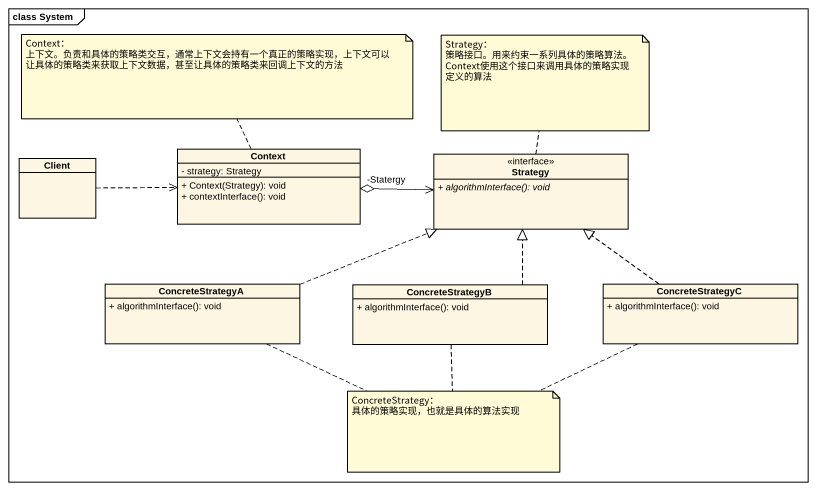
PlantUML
@startuml
mainframe class System
hide circle
hide empty members
skinparam classAttributeIconSize 0
class Client
class Context {
  - strategy: Strategy
  + Context(Strategy): void
  + contextInterface(): void
}
class Strategy <<interface>> {
  {abstract} + algorithmInterface(): void
}
class ConcreteStrategyA {
  + algorithmInterface(): void
}
class ConcreteStrategyB {
  + algorithmInterface(): void
}
class ConcreteStrategyC {
  + algorithmInterface(): void
}
Client .right.> Context
Strategy <-left-o "-Statergy" Context
ConcreteStrategyA .right.|> Strategy
ConcreteStrategyB .up.|> Strategy
ConcreteStrategyC .up.|> Strategy
note top of Context
  Context：
  上下文。负责和具体的策略类交互，通常上下文会持有一个真正的策略实现，上下文可以让具体的策略类来获取上下文数据，甚至让具体的策略类来回调上下文的方法
end note
note top of Strategy
  Strategy：
  策略接口。用来约束一系列具体的策略算法。Context使用这个接口来调用具体的策略实现定义的算法
end note
note as N3
  ConcreteStrategy：
  具体的策略实现，也就是具体的算法实现
end note
N3 .. ConcreteStrategyA
N3 .. ConcreteStrategyB
N3 .. ConcreteStrategyC
@enduml
